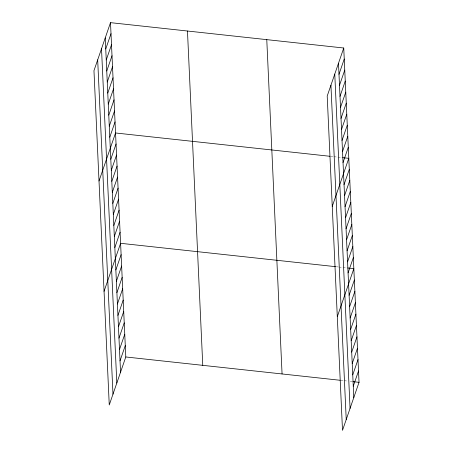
<?xml version="1.0" encoding="UTF-8"?>
<svg xmlns="http://www.w3.org/2000/svg" width="453" height="453" viewBox="0 0 453 453"><rect width="100%" height="100%" fill="white"/><g stroke="black" fill="none" stroke-linecap="round" stroke-linejoin="round"><path stroke-width="0.34" stroke-dasharray="2.27 1.7" d="M330.56 156.353L333.261 156.647M333.935 156.721L337.309 157.083M337.989 157.157L342.038 157.599M336.285 266.749L338.306 266.97M338.986 267.044L342.36 267.412M343.034 267.485L347.089 267.927M340.809 380.344L343.51 380.639M344.184 380.713L347.559 381.081M350.26 381.375L352.287 381.596"/><path stroke-width="0.68" d="M110.498 22.65L93.964 70.674L109.258 404.993L125.792 356.97L110.498 22.65L343.742 48.007L359.036 382.326L342.502 430.35L327.208 96.03L343.742 48.007M105.747 48.941L111.002 33.681M106.251 59.972L111.506 44.717M106.755 71.008L112.01 55.747M107.265 82.038L112.514 66.778M107.769 93.069L113.023 77.814M108.273 104.105L113.527 88.845M108.777 115.136L114.031 99.875M109.281 126.166L114.535 110.911M109.785 137.202L115.039 121.942M99.009 180.996L115.543 132.978L329.886 156.279M110.798 159.269L116.047 144.009M111.302 170.3L116.551 155.039M111.806 181.33L117.061 166.075M112.31 192.366L117.565 177.106M112.814 203.397L118.069 188.137M113.318 214.428L118.573 199.173M113.822 225.464L119.077 210.203M114.326 236.494L119.581 221.234M114.836 247.525L120.085 232.27M104.054 291.324L120.594 243.301L335.611 266.675M115.86 269.926L121.11 254.665M116.376 281.296L121.631 266.036M116.897 292.661L122.151 277.4M117.418 304.025L122.672 288.771M117.939 315.396L123.193 300.135M118.46 326.76L123.714 311.5M118.98 338.125L124.235 322.87M119.501 349.495L124.751 334.235M120.017 360.86L125.271 345.605M338.991 74.298L344.246 59.043M339.501 85.334L344.75 70.073M340.005 96.364L345.26 81.104M340.509 107.395L345.764 92.14M341.013 118.431L346.268 103.171M341.517 129.462L346.772 114.201M342.021 140.492L347.275 125.238M342.525 151.529L347.779 136.268M343.034 162.559L348.283 147.299M332.253 206.358L348.793 158.335L342.711 157.672M344.042 184.626L349.297 169.365M344.546 195.656L349.801 180.396M345.05 206.687L350.305 191.432M345.554 217.723L350.809 202.463M346.058 228.754L351.313 213.493M346.568 239.784L351.817 224.529M347.072 250.82L352.326 235.56M347.576 261.851L352.83 246.596M348.08 272.887L353.334 257.627M337.304 316.681L353.838 268.657L347.762 268M349.104 295.282L354.359 280.028M349.625 306.653L354.88 291.392M350.146 318.017L355.395 302.757M350.662 329.382L355.916 314.127M351.183 340.752L356.437 325.492M351.704 352.117L356.958 336.862M352.224 363.487L357.479 348.227M352.745 374.852L358 359.591M353.266 386.216L358.521 370.962M125.792 356.97L340.135 380.271M352.961 381.669L359.036 382.326M338.487 63.267L353.787 397.587M334.767 74.077L350.061 408.396M330.928 85.221L346.228 419.54M266.772 39.638L282.066 373.957M187.468 31.019L202.763 365.339M105.243 37.91L120.538 372.23M101.517 48.72L116.817 383.04M97.684 59.858L112.978 394.178"/></g></svg>
